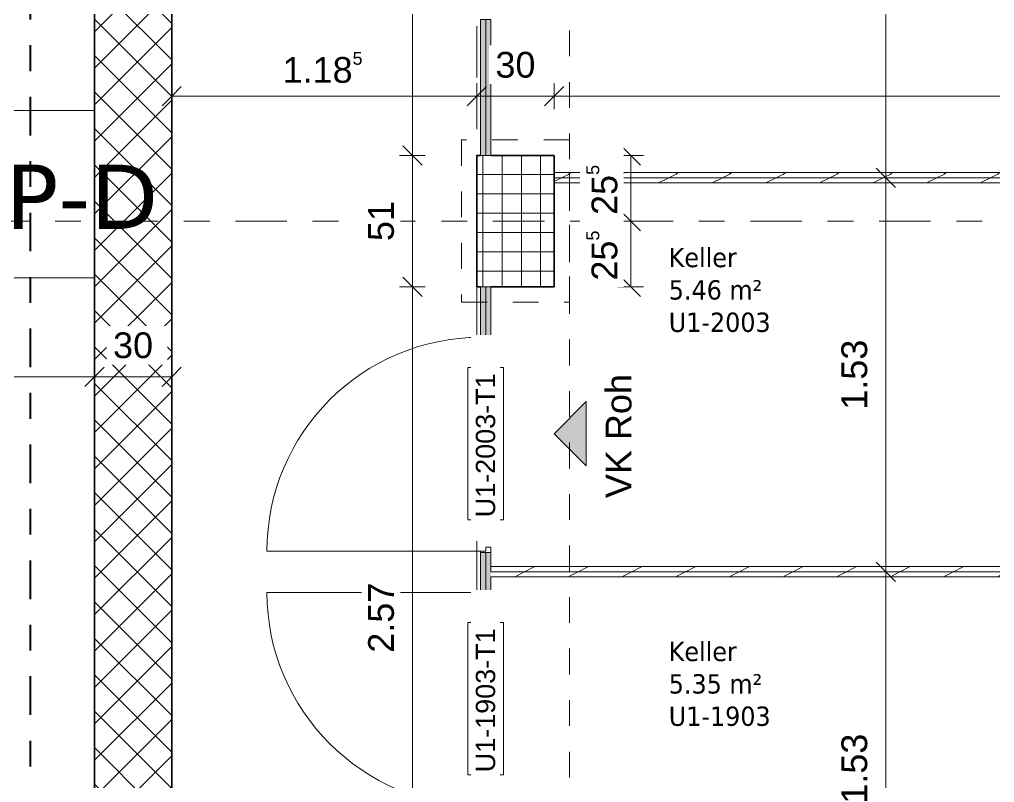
# Model space of a CAD drawing. Header units: metres. Extents: x -85.4 to -16.9, y -4 to 38.1.
# Drawn here: x -32.999 to -29.212, y 1.692 to 4.654 of the extents above; entities that cross this region are included whole.
import ezdxf

# ---------------------------------------------------------------- set-up
doc = ezdxf.new("R2010")
doc.units = ezdxf.units.M
for name, pattern in [('_Rasterlinie_', [0.375, 0.2, -0.05, 0.075, -0.05]), ('Strichpunkt - Fein', [0.2, 0.1, -0.05, 0, -0.05]), ('Strichpunkt - Mittel', [0.35, 0.15, -0.1, 0, -0.1])]:
    doc.linetypes.add(name, pattern=pattern)
for name, color, linetype, lineweight in [('A-____-____-DIMS', 7, 'Continuous', 5), ('A-____-____-DIMS-50', 7, 'Continuous', 5), ('A-____-NOTE-TEXT', 7, 'Continuous', 9), ('A-AREA-____-IDEN', 7, 'Continuous', 5), ('A-DOOR-____-IDEN', 7, 'Continuous', 5), ('A-DOOR-____-OTLN', 7, 'Continuous', 9), ('A-DOOR-FRAM-MCUT', 7, 'Continuous', 9), ('A-DOOR-OPNG-OTLN', 7, 'Continuous', 9), ('A-FLOR-____-OVHD', 7, 'Strichpunkt - Fein', 9), ('A-WALL-____-MCUT', 7, 'Continuous', 35), ('A-WALL-____-PATT', 7, 'Continuous', 35), ('A-WALL-FNSH-MCUT', 7, 'Continuous', 35), ('C-PRKG-____-OTLN', 7, 'Continuous', 9), ('S-COLS-____-MCUT', 7, 'Continuous', 35), ('S-COLS-____-OTLN', 7, 'Continuous', 9), ('S-GRID-____-OTLN', 7, 'Continuous', 5)]:
    doc.layers.add(name, color=color, linetype=linetype, lineweight=lineweight)
doc.layers.add('A-____-MATC-OTLN', color=7, linetype='Strichpunkt - Mittel', lineweight=40, true_color=0x0080ff)
doc.layers.add('S-GRID-____-IDEN', color=7, linetype='Continuous', lineweight=9, true_color=0x5555aa)
doc.styles.add('Arial_1', font='arial.ttf', dxfattribs={"height": 0.075})
doc.styles.add('Arial_2', font='arial.ttf', dxfattribs={"height": 0.1})
doc.styles.add('Verdana_2', font='verdana.ttf', dxfattribs={"width": 0.9, "height": 0.075})
doc.styles.add('Verdana_B', font='verdana.ttf', dxfattribs={"height": 0.25})
doc.dimstyles.new('SUB_Rohbau_fein', dxfattribs={"dimscale": 0.3048, "dimtxt": 0.102026, "dimasz": 0.246063, "dimexe": 0.164042, "dimexo": 0.0625, "dimgap": 0.123031, "dimtad": 1, "dimrnd": 0.005, "dimzin": 0, "dimdsep": 46, "dimtxsty": 'Arial_2', "dimblk1": 'OBLIQUE', "dimblk2": 'OBLIQUE', "dimsah": 1, "dimcen": 0.09, "dimazin": 0, "dimtfac": 1, "dimtdec": 4, "dimtix": 1, "dimtmove": 0, "dimatfit": 3, "dimfxl": 0.164042, "dimfxlon": 1, "dimtvp": 1, "dimtfill": 1, "dimtolj": 1, "dimtzin": 0, "dimarcsym": 2})
doc.dimstyles.new('SUB_Rohbau_fein_2', dxfattribs={"dimscale": 0.3048, "dimtxt": 0.102026, "dimasz": 0.246063, "dimexe": 0.164042, "dimexo": 0.0625, "dimgap": 0.123031, "dimtad": 1, "dimdec": 1, "dimlfac": 100, "dimrnd": 0.5, "dimdsep": 46, "dimtxsty": 'Arial_2', "dimblk1": 'OBLIQUE', "dimblk2": 'OBLIQUE', "dimsah": 1, "dimcen": 0.09, "dimazin": 0, "dimtfac": 1, "dimtdec": 4, "dimtix": 1, "dimtmove": 0, "dimatfit": 3, "dimfxl": 0.164042, "dimfxlon": 1, "dimtvp": 1, "dimtfill": 1, "dimtolj": 1, "dimtzin": 0, "dimarcsym": 2})
pattern_1 = [(216.87, (-1.417, -0.46398), (0.624749256, 0.416501116), [0.10412, -0.93712]), (206.565, (-1.292, -0.52646), (-0.20825414, -0.2082493), [0.23283, -0.23283]), (198.435, (-1.292, -0.63058), (-0.41650024, -0.20824584), [0.13171, -0.52684])]

# ---------------------------------------------------------------- blocks, each defined once
blk = doc.blocks.new('PP_Parkplatz - 3520 x 5000-V19--01_UG_OK_FFB_AF_lo')
at = {"layer": 'C-PRKG-____-OTLN', "color": 253, "true_color": 0x999999}
for p, q in [((-32.708, 3.6516), (-37.7021, 3.6516)), ((-37.7021, 3.6516), (-32.708, 3.6516)), ((-32.708, 3.6515), (-37.7021, 3.6515))]:
    blk.add_line(p, q, dxfattribs=at)
blk = doc.blocks.new('TU DF 1 - Rahmenstock - stumpf einschlagend - 800x1900 Kellerabteil-41621821--01_UG_OK_FFB_AF_lo')
at = {"layer": 'A-DOOR-FRAM-MCUT', "color": 253, "true_color": 0x999999}
for p, q in [((-0.42, 0.02), (-0.4, 0.02)), ((-0.42, -0.02), (-0.42, 0.02)), ((-0.4, 0.02), (-0.4, 0)), ((0.4, 0.02), (0.42, 0.02)), ((0.4, 0), (0.4, 0.02)), ((0.42, 0.02), (0.42, -0.02)), ((-0.415, -0.02), (-0.42, -0.02)), ((-0.415, 0), (-0.415, -0.02)), ((-0.4, 0), (-0.415, 0)), ((0.415, 0), (0.4, 0)), ((0.415, -0.02), (0.415, 0)), ((0.42, -0.02), (0.415, -0.02))]:
    blk.add_line(p, q, dxfattribs=at)
at = {"layer": 'A-DOOR-OPNG-OTLN', "color": 253, "true_color": 0x999999}
blk.add_line((0.415, -0.02), (0.415, -0.85), dxfattribs=at)
blk.add_arc((0.415, -0.02), 0.83, 180, 270, dxfattribs=at)
blk = doc.blocks.new('TU DF 1 - Rahmenstock - stumpf einschlagend - 800x1900 Kellerabteil-41621819--01_UG_OK_FFB_AF_lo')
at = {"layer": 'A-DOOR-FRAM-MCUT', "color": 253, "true_color": 0x999999}
for p, q in [((-0.415, 0.02), (-0.42, 0.02)), ((-0.42, 0.02), (-0.42, -0.02)), ((-0.415, 0), (-0.415, 0.02)), ((-0.4, 0), (-0.415, 0)), ((-0.4, -0.02), (-0.4, 0)), ((0.415, 0), (0.4, 0)), ((0.4, 0), (0.4, -0.02)), ((0.42, 0.02), (0.415, 0.02)), ((0.415, 0.02), (0.415, 0)), ((0.42, -0.02), (0.42, 0.02)), ((-0.42, -0.02), (-0.4, -0.02)), ((0.4, -0.02), (0.42, -0.02))]:
    blk.add_line(p, q, dxfattribs=at)
at = {"layer": 'A-DOOR-OPNG-OTLN', "color": 253, "true_color": 0x999999}
blk.add_line((0.415, 0.02), (0.415, 0.85), dxfattribs=at)
blk.add_arc((0.415, 0.02), 0.83, 90, 180, dxfattribs=at)
blk = doc.blocks.new('PP_Parkplatz - 3975 x 5000-V23--01_UG_OK_FFB_AF_lo')
at = {"layer": 'C-PRKG-____-OTLN', "color": 253, "true_color": 0x999999}
for p, q in [((-32.708, 4.3014), (-32.708, 6.1832)), ((-32.708, 6.1832), (-32.708, 4.3014)), ((-32.708, 4.3014), (-37.708, 4.3014)), ((-37.708, 4.3014), (-32.708, 4.3014)), ((-32.708, 4.3014), (-37.708, 4.3014))]:
    blk.add_line(p, q, dxfattribs=at)
blk = doc.blocks.new('BE_Pfeil_mit_Text - BE_Pfeil_mit_Text-17793732--01_UG_OK_FFB_AF_lo')
at = {"layer": 'A-____-NOTE-TEXT', "lineweight": 5}
blk.add_hatch(color=256, dxfattribs=at).paths.add_polyline_path([(-0.0025, -0.0025), (0, 0), (0.0025, -0.0025)])
for p, q in [((0, 0), (-0.0025, -0.0025)), ((0.0025, -0.0025), (0, 0)), ((-0.0025, -0.0025), (0.0025, -0.0025))]:
    blk.add_line(p, q, dxfattribs=at)
blk = doc.blocks.new('DIMBLOCK120--01_UG_OK_FFB_AF_lo')
at = {"layer": 'A-____-____-DIMS-50'}
for p, q in [((-31.473, 9.9766), (-31.5105, 10.0141)), ((-31.473, 9.9766), (-31.523, 9.9766)), ((-31.473, 9.9766), (-31.473, 4.1266)), ((-31.473, 9.9766), (-31.4355, 9.9391)), ((-31.473, 9.9766), (-31.423, 9.9766)), ((-31.473, 4.1266), (-31.5105, 4.1641)), ((-31.473, 4.1266), (-31.523, 4.1266)), ((-31.473, 4.1266), (-31.4355, 4.0891)), ((-31.473, 4.1266), (-31.423, 4.1266))]:
    blk.add_line(p, q, dxfattribs=at)
at = {"layer": 'A-____-____-DIMS-50', "color": 0, "insert": (-31.645, 6.9159), "char_height": 0.1, "width": 0.325653, "attachment_point": 1, "rotation": 90, "line_spacing_factor": 0.941778, "style": 'Arial_2', "bg_fill": 3, "box_fill_scale": 1.25, "bg_fill_color": 256, "bg_fill_true_color": 13158600, "bg_fill_transparency": 0}
blk.add_mtext('5.85', dxfattribs=at)
blk = doc.blocks.new('_Oblique')
at = {"color": 0, "linetype": 'ByBlock', "lineweight": -2}
blk.add_line((-0.5, -0.5), (0.5, 0.5), dxfattribs=at)
blk = doc.blocks.new('DIMBLOCK121--01_UG_OK_FFB_AF_lo')
at = {"layer": 'A-____-____-DIMS-50'}
for p, q in [((-31.473, 4.1266), (-31.5105, 4.1641)), ((-31.473, 4.1266), (-31.523, 4.1266)), ((-31.473, 4.1266), (-31.473, 3.6166)), ((-31.473, 4.1266), (-31.4355, 4.0891)), ((-31.473, 4.1266), (-31.423, 4.1266)), ((-31.473, 3.6166), (-31.5105, 3.6541)), ((-31.473, 3.6166), (-31.523, 3.6166)), ((-31.473, 3.6166), (-31.4355, 3.5791)), ((-31.473, 3.6166), (-31.423, 3.6166))]:
    blk.add_line(p, q, dxfattribs=at)
at = {"layer": 'A-____-____-DIMS-50', "color": 0, "insert": (-31.645, 3.794), "char_height": 0.1, "width": 0.186088, "attachment_point": 1, "rotation": 90, "line_spacing_factor": 0.941778, "style": 'Arial_2', "bg_fill": 3, "box_fill_scale": 1.25, "bg_fill_color": 256, "bg_fill_true_color": 13158600, "bg_fill_transparency": 0}
blk.add_mtext('51', dxfattribs=at)
blk = doc.blocks.new('DIMBLOCK122--01_UG_OK_FFB_AF_lo')
at = {"layer": 'A-____-____-DIMS-50'}
for p, q in [((-31.473, 3.6166), (-31.5105, 3.6541)), ((-31.473, 3.6166), (-31.523, 3.6166)), ((-31.473, 3.6166), (-31.473, 1.0466)), ((-31.473, 3.6166), (-31.4355, 3.5791)), ((-31.473, 3.6166), (-31.423, 3.6166)), ((-31.473, 1.0466), (-31.5105, 1.0841)), ((-31.473, 1.0466), (-31.523, 1.0466)), ((-31.473, 1.0466), (-31.4355, 1.0091)), ((-31.473, 1.0466), (-31.423, 1.0466))]:
    blk.add_line(p, q, dxfattribs=at)
at = {"layer": 'A-____-____-DIMS-50', "color": 0, "insert": (-31.645, 2.1959), "char_height": 0.1, "width": 0.325653, "attachment_point": 1, "rotation": 90, "line_spacing_factor": 0.941778, "style": 'Arial_2', "bg_fill": 3, "box_fill_scale": 1.25, "bg_fill_color": 256, "bg_fill_true_color": 13158600, "bg_fill_transparency": 0}
blk.add_mtext('2.57', dxfattribs=at)
blk = doc.blocks.new('DIMBLOCK149--01_UG_OK_FFB_AF_lo')
at = {"layer": 'A-____-____-DIMS-50'}
for p, q in [((-32.408, 4.3566), (-32.408, 4.4066)), ((-32.408, 4.3566), (-32.3705, 4.3941)), ((-31.223, 4.3566), (-31.223, 4.4066)), ((-31.223, 4.3566), (-31.1855, 4.3941)), ((-32.408, 4.3566), (-32.4455, 4.3191)), ((-32.408, 4.3566), (-31.223, 4.3566)), ((-32.408, 4.3566), (-32.408, 4.3066)), ((-31.223, 4.3566), (-31.2605, 4.3191)), ((-31.223, 4.3566), (-31.223, 4.3066))]:
    blk.add_line(p, q, dxfattribs=at)
at = {"layer": 'A-____-____-DIMS-50', "color": 0, "insert": (-31.9772, 4.5286), "char_height": 0.1, "width": 0.388091, "attachment_point": 1, "line_spacing_factor": 0.941778, "style": 'Arial_2', "bg_fill": 3, "box_fill_scale": 1.25, "bg_fill_color": 256, "bg_fill_true_color": 13158600, "bg_fill_transparency": 0}
blk.add_mtext('1.18\\A2\\H0.5x;\\S5^  ;\\H2x;', dxfattribs=at)
blk = doc.blocks.new('DIMBLOCK150--01_UG_OK_FFB_AF_lo')
at = {"layer": 'A-____-____-DIMS-50'}
for p, q in [((-31.223, 4.3566), (-31.223, 4.4066)), ((-31.223, 4.3566), (-31.1855, 4.3941)), ((-30.923, 4.3566), (-30.923, 4.4066)), ((-30.923, 4.3566), (-30.8855, 4.3941)), ((-31.223, 4.3566), (-31.2605, 4.3191)), ((-31.223, 4.3566), (-30.923, 4.3566)), ((-31.223, 4.3566), (-31.223, 4.3066)), ((-30.923, 4.3566), (-30.9605, 4.3191)), ((-30.923, 4.3566), (-30.923, 4.3066))]:
    blk.add_line(p, q, dxfattribs=at)
at = {"layer": 'A-____-____-DIMS-50', "color": 0, "insert": (-31.1506, 4.5286), "char_height": 0.1, "width": 0.186088, "attachment_point": 1, "line_spacing_factor": 0.941778, "style": 'Arial_2', "bg_fill": 3, "box_fill_scale": 1.25, "bg_fill_color": 256, "bg_fill_true_color": 13158600, "bg_fill_transparency": 0}
blk.add_mtext('30', dxfattribs=at)
blk = doc.blocks.new('DIMBLOCK151--01_UG_OK_FFB_AF_lo')
at = {"layer": 'A-____-____-DIMS-50'}
for p, q in [((-30.923, 4.3566), (-30.923, 4.4066)), ((-30.923, 4.3566), (-30.8855, 4.3941)), ((-19.938, 4.3566), (-19.938, 4.4066)), ((-19.938, 4.3566), (-19.9005, 4.3941)), ((-30.923, 4.3566), (-30.9605, 4.3191)), ((-30.923, 4.3566), (-19.938, 4.3566)), ((-30.923, 4.3566), (-30.923, 4.3066)), ((-19.938, 4.3566), (-19.9755, 4.3191)), ((-19.938, 4.3566), (-19.938, 4.3066))]:
    blk.add_line(p, q, dxfattribs=at)
at = {"layer": 'A-____-____-DIMS-50', "color": 0, "insert": (-25.631, 4.5286), "char_height": 0.1, "width": 0.481134, "attachment_point": 1, "line_spacing_factor": 0.941778, "style": 'Arial_2', "bg_fill": 3, "box_fill_scale": 1.25, "bg_fill_color": 256, "bg_fill_true_color": 13158600, "bg_fill_transparency": 0}
blk.add_mtext('10.98\\A2\\H0.5x;\\S5^  ;\\H2x;', dxfattribs=at)
blk = doc.blocks.new('DIMBLOCK424--01_UG_OK_FFB_AF_lo')
at = {"layer": 'A-____-____-DIMS-50'}
for p, q in [((-36.508, 3.2675), (-36.508, 3.3175)), ((-36.508, 3.2675), (-36.4705, 3.305)), ((-32.708, 3.2675), (-32.708, 3.3175)), ((-32.708, 3.2675), (-32.6705, 3.305)), ((-36.508, 3.2675), (-36.5455, 3.23)), ((-36.508, 3.2675), (-32.708, 3.2675)), ((-36.508, 3.2675), (-36.508, 3.2175)), ((-32.708, 3.2675), (-32.7455, 3.23)), ((-32.708, 3.2675), (-32.708, 3.2175))]:
    blk.add_line(p, q, dxfattribs=at)
at = {"layer": 'A-____-____-DIMS-50', "color": 0, "insert": (-34.7437, 3.4396), "char_height": 0.1, "width": 0.325653, "attachment_point": 1, "line_spacing_factor": 0.941778, "style": 'Arial_2', "bg_fill": 3, "box_fill_scale": 1.25, "bg_fill_color": 256, "bg_fill_true_color": 13158600, "bg_fill_transparency": 0}
blk.add_mtext('3.80', dxfattribs=at)
blk = doc.blocks.new('DIMBLOCK425--01_UG_OK_FFB_AF_lo')
at = {"layer": 'A-____-____-DIMS-50'}
for p, q in [((-32.708, 3.2675), (-32.708, 3.3175)), ((-32.708, 3.2675), (-32.6705, 3.305)), ((-32.408, 3.2675), (-32.408, 3.3175)), ((-32.408, 3.2675), (-32.3705, 3.305)), ((-32.708, 3.2675), (-32.7455, 3.23)), ((-32.708, 3.2675), (-32.408, 3.2675)), ((-32.708, 3.2675), (-32.708, 3.2175)), ((-32.408, 3.2675), (-32.4455, 3.23)), ((-32.408, 3.2675), (-32.408, 3.2175))]:
    blk.add_line(p, q, dxfattribs=at)
at = {"layer": 'A-____-____-DIMS-50', "color": 0, "insert": (-32.6356, 3.4396), "char_height": 0.1, "width": 0.186088, "attachment_point": 1, "line_spacing_factor": 0.941778, "style": 'Arial_2', "bg_fill": 3, "box_fill_scale": 1.25, "bg_fill_color": 256, "bg_fill_true_color": 13158600, "bg_fill_transparency": 0}
blk.add_mtext('30', dxfattribs=at)
blk = doc.blocks.new('DIMBLOCK488--01_UG_OK_FFB_AF_lo')
at = {"layer": 'A-____-____-DIMS-50'}
for p, q in [((-29.6347, 5.5693), (-29.6722, 5.6068)), ((-29.6347, 5.5693), (-29.6847, 5.5693)), ((-29.6347, 5.5693), (-29.6347, 4.0397)), ((-29.6347, 5.5693), (-29.5972, 5.5318)), ((-29.6347, 5.5693), (-29.5847, 5.5693)), ((-29.6347, 4.0397), (-29.6722, 4.0772)), ((-29.6347, 4.0397), (-29.6847, 4.0397)), ((-29.6347, 4.0397), (-29.5972, 4.0022)), ((-29.6347, 4.0397), (-29.5847, 4.0397))]:
    blk.add_line(p, q, dxfattribs=at)
at = {"layer": 'A-____-____-DIMS-50', "color": 0, "insert": (-29.8068, 4.6688), "char_height": 0.1, "width": 0.325653, "attachment_point": 1, "rotation": 90, "line_spacing_factor": 0.941778, "style": 'Arial_2', "bg_fill": 3, "box_fill_scale": 1.25, "bg_fill_color": 256, "bg_fill_true_color": 13158600, "bg_fill_transparency": 0}
blk.add_mtext('1.53', dxfattribs=at)
blk = doc.blocks.new('DIMBLOCK489--01_UG_OK_FFB_AF_lo')
at = {"layer": 'A-____-____-DIMS-50'}
for p, q in [((-29.6347, 4.0397), (-29.6722, 4.0772)), ((-29.6347, 4.0397), (-29.6847, 4.0397)), ((-29.6347, 4.0397), (-29.6347, 2.5102)), ((-29.6347, 4.0397), (-29.5972, 4.0022)), ((-29.6347, 4.0397), (-29.5847, 4.0397)), ((-29.6347, 2.5102), (-29.6722, 2.5477)), ((-29.6347, 2.5102), (-29.6847, 2.5102)), ((-29.6347, 2.5102), (-29.5972, 2.4727)), ((-29.6347, 2.5102), (-29.5847, 2.5102))]:
    blk.add_line(p, q, dxfattribs=at)
at = {"layer": 'A-____-____-DIMS-50', "color": 0, "insert": (-29.8068, 3.1393), "char_height": 0.1, "width": 0.325653, "attachment_point": 1, "rotation": 90, "line_spacing_factor": 0.941778, "style": 'Arial_2', "bg_fill": 3, "box_fill_scale": 1.25, "bg_fill_color": 256, "bg_fill_true_color": 13158600, "bg_fill_transparency": 0}
blk.add_mtext('1.53', dxfattribs=at)
blk = doc.blocks.new('DIMBLOCK490--01_UG_OK_FFB_AF_lo')
at = {"layer": 'A-____-____-DIMS-50'}
for p, q in [((-29.6347, 2.5102), (-29.6722, 2.5477)), ((-29.6347, 2.5102), (-29.6847, 2.5102)), ((-29.6347, 2.5102), (-29.6347, 0.9806)), ((-29.6347, 2.5102), (-29.5972, 2.4727)), ((-29.6347, 2.5102), (-29.5847, 2.5102)), ((-29.6347, 0.9806), (-29.6722, 1.0181)), ((-29.6347, 0.9806), (-29.6847, 0.9806)), ((-29.6347, 0.9806), (-29.5972, 0.9431)), ((-29.6347, 0.9806), (-29.5847, 0.9806))]:
    blk.add_line(p, q, dxfattribs=at)
at = {"layer": 'A-____-____-DIMS-50', "color": 0, "insert": (-29.8068, 1.6097), "char_height": 0.1, "width": 0.325653, "attachment_point": 1, "rotation": 90, "line_spacing_factor": 0.941778, "style": 'Arial_2', "bg_fill": 3, "box_fill_scale": 1.25, "bg_fill_color": 256, "bg_fill_true_color": 13158600, "bg_fill_transparency": 0}
blk.add_mtext('1.53', dxfattribs=at)
blk = doc.blocks.new('DIMBLOCK553--01_UG_OK_FFB_AF_lo')
at = {"layer": 'A-____-____-DIMS-50'}
for p, q in [((-30.6253, 4.1266), (-30.6628, 4.1641)), ((-30.6253, 4.1266), (-30.6753, 4.1266)), ((-30.6253, 4.1266), (-30.6253, 3.8716)), ((-30.6253, 4.1266), (-30.5878, 4.0891)), ((-30.6253, 4.1266), (-30.5753, 4.1266)), ((-30.6253, 3.8716), (-30.6628, 3.9091)), ((-30.6253, 3.8716), (-30.6753, 3.8716)), ((-30.6253, 3.8716), (-30.5878, 3.8341)), ((-30.6253, 3.8716), (-30.5753, 3.8716))]:
    blk.add_line(p, q, dxfattribs=at)
at = {"layer": 'A-____-____-DIMS-50', "color": 0, "insert": (-30.7973, 3.8955), "char_height": 0.1, "width": 0.248525, "attachment_point": 1, "rotation": 90, "line_spacing_factor": 0.941778, "style": 'Arial_2', "bg_fill": 3, "box_fill_scale": 1.25, "bg_fill_color": 256, "bg_fill_true_color": 13158600, "bg_fill_transparency": 0}
blk.add_mtext('25\\A2\\H0.5x;\\S5^  ;\\H2x;', dxfattribs=at)
blk = doc.blocks.new('DIMBLOCK554--01_UG_OK_FFB_AF_lo')
at = {"layer": 'A-____-____-DIMS-50'}
for p, q in [((-30.6253, 3.8716), (-30.6628, 3.9091)), ((-30.6253, 3.8716), (-30.6753, 3.8716)), ((-30.6253, 3.8716), (-30.6253, 3.6166)), ((-30.6253, 3.8716), (-30.5878, 3.8341)), ((-30.6253, 3.8716), (-30.5753, 3.8716)), ((-30.6253, 3.6166), (-30.6628, 3.6541)), ((-30.6253, 3.6166), (-30.6753, 3.6166)), ((-30.6253, 3.6166), (-30.5878, 3.5791)), ((-30.6253, 3.6166), (-30.5753, 3.6166))]:
    blk.add_line(p, q, dxfattribs=at)
at = {"layer": 'A-____-____-DIMS-50', "color": 0, "insert": (-30.7973, 3.6405), "char_height": 0.1, "width": 0.248525, "attachment_point": 1, "rotation": 90, "line_spacing_factor": 0.941778, "style": 'Arial_2', "bg_fill": 3, "box_fill_scale": 1.25, "bg_fill_color": 256, "bg_fill_true_color": 13158600, "bg_fill_transparency": 0}
blk.add_mtext('25\\A2\\H0.5x;\\S5^  ;\\H2x;', dxfattribs=at)

msp = doc.modelspace()

# ---------------------------------------------------------------- hatches: boundary and pattern name
at = {"layer": 'A-WALL-____-PATT', "lineweight": 9}
h = msp.add_hatch(dxfattribs=at)
h.set_pattern_fill('FP_1', color=256, style=0, pattern_type=2)
h.set_pattern_definition([(45, (-1.5, -0.67223), (-0.07071068, 0.07071068), []), (135, (-1.5, -0.67223), (-0.07071068, -0.07071068), [])])
h.paths.add_polyline_path([(-32.708, -2.3534), (-32.408, -2.3534), (-32.408, 16.2216), (-32.708, 16.2216), (-32.708, -0.7739)])
at = {"layer": 'A-WALL-____-PATT', "lineweight": 9, "true_color": 0xc3b7ad}
h = msp.add_hatch(dxfattribs=at)
h.set_pattern_fill('FP_4', color=9, style=0, pattern_type=2)
h.set_pattern_definition(pattern_1)
h.paths.add_polyline_path([(-31.188, -0.5689), (-31.188, -0.4739), (-31.208, -0.4739), (-31.208, -0.5689)])
h.paths.add_polyline_path([(-31.188, 0.3661), (-31.188, 0.5366), (-31.208, 0.5366), (-31.208, 0.3661)])
h.paths.add_polyline_path([(-31.188, 1.0466), (-31.188, 1.5952), (-31.208, 1.5952), (-31.208, 1.0466)])
h.paths.add_polyline_path([(-31.208, 2.4352), (-31.188, 2.4352), (-31.188, 2.5852), (-31.208, 2.5852)])
h.paths.add_polyline_path([(-31.208, 3.4252), (-31.188, 3.4252), (-31.188, 3.6166), (-31.208, 3.6166)])
h.paths.add_polyline_path([(-31.208, 4.1266), (-31.188, 4.1266), (-31.188, 4.6543), (-31.208, 4.6543), (-31.208, 4.3887)])
h.paths.add_polyline_path([(-31.188, 5.4943), (-31.188, 5.6443), (-31.208, 5.6443), (-31.208, 5.4943)])
h.paths.add_polyline_path([(-31.188, 6.4843), (-31.188, 7.7134), (-31.208, 7.7134), (-31.208, 6.4843)])
h.paths.add_polyline_path([(-31.188, 8.5534), (-31.188, 8.7034), (-31.208, 8.7034), (-31.208, 8.5534)])
h.paths.add_polyline_path([(-31.188, 9.5434), (-31.188, 9.9766), (-31.208, 9.9766), (-31.208, 9.5434)])
h.paths.add_polyline_path([(-31.188, 10.4866), (-31.188, 10.7725), (-31.208, 10.7725), (-31.208, 10.4866)])
h.paths.add_polyline_path([(-31.208, 11.6125), (-31.188, 11.6125), (-31.188, 11.7575), (-31.208, 11.7575)])
h.paths.add_polyline_path([(-31.188, 12.5975), (-31.188, 13.0566), (-31.208, 13.0566), (-31.208, 12.5975)])
h.paths.add_polyline_path([(-31.208, 13.5666), (-31.188, 13.5666), (-31.188, 13.8416), (-31.208, 13.8416)])
h.paths.add_polyline_path([(-31.208, 14.6816), (-31.188, 14.6816), (-31.188, 14.7516), (-31.208, 14.7516), (-31.208, 14.714)])
h = msp.add_hatch(dxfattribs=at)
h.set_pattern_fill('FP_4', color=9, style=0, pattern_type=2)
h.set_pattern_definition(pattern_1)
h.paths.add_polyline_path([(-31.168, -0.5489), (-31.168, -0.4739), (-31.188, -0.4739), (-31.188, -0.5489)])
h.paths.add_polyline_path([(-31.168, 0.3661), (-31.168, 0.5366), (-31.188, 0.5366), (-31.188, 0.3661)])
h.paths.add_polyline_path([(-31.168, 1.0466), (-31.168, 1.5952), (-31.188, 1.5952), (-31.188, 1.0466)])
h.paths.add_polyline_path([(-31.168, 2.4352), (-31.168, 2.5852), (-31.188, 2.5852), (-31.188, 2.4352)])
h.paths.add_polyline_path([(-31.168, 3.4252), (-31.168, 3.6166), (-31.188, 3.6166), (-31.188, 3.4252)])
h.paths.add_polyline_path([(-31.188, 4.1266), (-31.168, 4.1266), (-31.168, 4.6543), (-31.188, 4.6543), (-31.188, 4.3887)])
h.paths.add_polyline_path([(-31.188, 5.4943), (-31.168, 5.4943), (-31.168, 5.6443), (-31.188, 5.6443)])
h.paths.add_polyline_path([(-31.168, 6.4843), (-31.168, 7.7134), (-31.188, 7.7134), (-31.188, 6.4843)])
h.paths.add_polyline_path([(-31.168, 8.5534), (-31.168, 8.7034), (-31.188, 8.7034), (-31.188, 8.5534)])
h.paths.add_polyline_path([(-31.168, 9.5434), (-31.168, 9.9766), (-31.188, 9.9766), (-31.188, 9.5434)])
h.paths.add_polyline_path([(-31.168, 10.4866), (-31.168, 10.7725), (-31.188, 10.7725), (-31.188, 10.4866)])
h.paths.add_polyline_path([(-31.168, 11.6125), (-31.168, 11.7575), (-31.188, 11.7575), (-31.188, 11.6125)])
h.paths.add_polyline_path([(-31.168, 12.5975), (-31.168, 13.0566), (-31.188, 13.0566), (-31.188, 12.5975)])
h.paths.add_polyline_path([(-31.168, 13.5666), (-31.168, 13.8416), (-31.188, 13.8416), (-31.188, 13.5666)])
h.paths.add_polyline_path([(-31.168, 14.6816), (-31.168, 14.7316), (-31.188, 14.7316), (-31.188, 14.6816)])
h = msp.add_hatch(dxfattribs=at)
h.set_pattern_fill('FP_4', color=9, style=0, pattern_type=2)
h.set_pattern_definition(pattern_1)
h.paths.add_polyline_path([(-30.923, 4.0397), (-23.448, 4.0397), (-23.448, 4.0597), (-30.923, 4.0597)])
h = msp.add_hatch(dxfattribs=at)
h.set_pattern_fill('FP_4', color=9, style=0, pattern_type=2)
h.set_pattern_definition(pattern_1)
h.paths.add_polyline_path([(-26.9972, 4.0197), (-23.448, 4.0197), (-23.448, 4.0397), (-30.923, 4.0397), (-30.923, 4.0197)])
h = msp.add_hatch(dxfattribs=at)
h.set_pattern_fill('FP_4', color=9, style=0, pattern_type=2)
h.set_pattern_definition(pattern_1)
h.paths.add_polyline_path([(-23.448, 2.5102), (-23.448, 2.5302), (-31.168, 2.5302), (-31.168, 2.5102), (-26.9972, 2.5102)])
h = msp.add_hatch(dxfattribs=at)
h.set_pattern_fill('FP_4', color=9, style=0, pattern_type=2)
h.set_pattern_definition(pattern_1)
h.paths.add_polyline_path([(-23.448, 2.4902), (-23.448, 2.5102), (-31.168, 2.5102), (-31.168, 2.4902), (-26.9972, 2.4902)])
at = {"layer": 'S-COLS-____-OTLN'}
h = msp.add_hatch(dxfattribs=at)
h.set_pattern_fill('FP_2', color=256, style=0, pattern_type=2)
h.set_pattern_definition([(0, (-1.5, -0.67223), (0, 0.075), []), (90, (-1.5, -0.67223), (-0.075, 5e-18), [])])
h.paths.add_polyline_path([(-30.923, 3.6166), (-30.923, 4.1266), (-31.223, 4.1266), (-31.223, 3.6166), (-31.1565, 3.6166)])

# ---------------------------------------------------------------- linework, layer by layer
at = {"layer": 'A-____-MATC-OTLN'}
msp.add_line((-32.958, 38.1043), (-32.958, -3.5132), dxfattribs=at)
at = {"layer": 'A-DOOR-____-IDEN', "flags": 128}
for points in [[(-31.2576, 2.7115), (-31.2576, 3.3035), (-31.1186, 3.3035), (-31.1186, 2.7115)], [(-31.2576, 1.7215), (-31.2576, 2.3135), (-31.1186, 2.3135), (-31.1186, 1.7215)]]:
    msp.add_lwpolyline(points, close=True, dxfattribs=at)
at = {"layer": 'A-FLOR-____-OVHD'}
for p, q in [((-30.863, 22.0116), (-30.863, -1.9934)), ((-30.863, 4.1866), (-31.283, 4.1866)), ((-31.283, 4.1866), (-31.283, 3.5566)), ((-30.863, 3.5566), (-30.863, 4.1866)), ((-31.283, 3.5566), (-30.863, 3.5566))]:
    msp.add_line(p, q, dxfattribs=at)
at = {"layer": 'A-WALL-____-MCUT'}
for p, q in [((-32.708, 16.6716), (-32.708, -2.3534)), ((-32.408, -2.0534), (-32.408, 16.2216))]:
    msp.add_line(p, q, dxfattribs=at)
at = {"layer": 'A-WALL-____-MCUT', "color": 253, "lineweight": 9, "true_color": 0x999999}
for p, q in [((-31.188, 4.1266), (-31.188, 4.6543)), ((-31.208, 4.1266), (-31.168, 4.1266)), ((-23.448, 4.0397), (-30.923, 4.0397)), ((-31.168, 3.6166), (-31.208, 3.6166)), ((-31.188, 3.4252), (-31.188, 3.6166)), ((-31.188, 2.4352), (-31.188, 2.5852)), ((-31.168, 2.5302), (-31.168, 2.5102)), ((-23.448, 2.5102), (-31.168, 2.5102))]:
    msp.add_line(p, q, dxfattribs=at)
at = {"layer": 'A-WALL-FNSH-MCUT', "color": 253, "lineweight": 9, "true_color": 0x999999}
for p, q in [((-31.208, 4.6543), (-31.208, 4.1266)), ((-31.168, 4.6543), (-31.208, 4.6543)), ((-31.168, 4.1266), (-31.168, 4.6543)), ((-23.448, 4.0597), (-30.923, 4.0597)), ((-30.923, 4.0597), (-30.923, 4.0197)), ((-30.923, 4.0197), (-23.448, 4.0197)), ((-31.208, 3.6166), (-31.208, 3.4252)), ((-31.168, 3.4252), (-31.168, 3.6166)), ((-31.208, 3.4252), (-31.168, 3.4252)), ((-31.208, 2.5852), (-31.208, 2.4352)), ((-31.168, 2.5852), (-31.208, 2.5852)), ((-31.168, 2.5302), (-31.168, 2.5852)), ((-23.448, 2.5302), (-31.168, 2.5302)), ((-31.168, 2.4352), (-31.168, 2.4902)), ((-31.168, 2.4902), (-23.448, 2.4902)), ((-31.208, 2.4352), (-31.168, 2.4352))]:
    msp.add_line(p, q, dxfattribs=at)
at = {"layer": 'S-COLS-____-MCUT'}
for p, q in [((-31.208, 4.1266), (-31.223, 4.1266)), ((-31.223, 4.1266), (-31.223, 3.6166)), ((-30.923, 4.1266), (-31.168, 4.1266)), ((-30.923, 3.6166), (-30.923, 4.1266)), ((-31.223, 3.6166), (-31.208, 3.6166)), ((-31.168, 3.6166), (-30.923, 3.6166))]:
    msp.add_line(p, q, dxfattribs=at)
at = {"layer": 'S-COLS-____-OTLN'}
for p, q in [((-31.188, 4.1266), (-31.208, 4.1266)), ((-31.168, 4.1266), (-31.188, 4.1266)), ((-31.208, 3.6166), (-31.188, 3.6166)), ((-31.188, 3.6166), (-31.168, 3.6166))]:
    msp.add_line(p, q, dxfattribs=at)
at = {"layer": 'S-GRID-____-OTLN', "color": 8, "linetype": '_Rasterlinie_', "true_color": 0x808080}
for p, q in [((-31.223, -3.5715), (-31.223, 26.6349)), ((-34.6604, 3.8716), (-17.3994, 3.8716))]:
    msp.add_line(p, q, dxfattribs=at)

# ---------------------------------------------------------------- block references
at = {"layer": 'A-____-NOTE-TEXT', "lineweight": 5, "xscale": 50, "yscale": 50, "zscale": 50, "rotation": 89.9999999999999}
msp.add_blockref('BE_Pfeil_mit_Text - BE_Pfeil_mit_Text-17793732--01_UG_OK_FFB_AF_lo', (-30.923, 3.0463), dxfattribs=at)
at = {"layer": 'A-DOOR-____-OTLN', "color": 253, "true_color": 0x999999}
for name, p, rotation in [('TU DF 1 - Rahmenstock - stumpf einschlagend - 800x1900 Kellerabteil-41621821--01_UG_OK_FFB_AF_lo', (-31.188, 3.0052), 270.0000000000001), ('TU DF 1 - Rahmenstock - stumpf einschlagend - 800x1900 Kellerabteil-41621819--01_UG_OK_FFB_AF_lo', (-31.188, 2.0152), 90.00000000000007)]:
    msp.add_blockref(name, p, dxfattribs=dict(at, rotation=rotation))
at = {"layer": 'C-PRKG-____-OTLN', "color": 253, "true_color": 0x999999}
for name in ['PP_Parkplatz - 3975 x 5000-V23--01_UG_OK_FFB_AF_lo', 'PP_Parkplatz - 3520 x 5000-V19--01_UG_OK_FFB_AF_lo']:
    msp.add_blockref(name, (0, 0), dxfattribs=at)

# ---------------------------------------------------------------- texts
at = {"layer": 'A-____-NOTE-TEXT', "lineweight": 5, "insert": (-30.7223, 2.7963), "char_height": 0.1, "width": 0.597257, "attachment_point": 1, "rotation": 90, "style": 'Arial_2', "bg_fill": 3, "box_fill_scale": 1.25, "bg_fill_color": 256, "bg_fill_true_color": 13158600, "bg_fill_transparency": 0}
msp.add_mtext('VK Roh', dxfattribs=at)
at = {"layer": 'A-AREA-____-IDEN', "color": 8, "true_color": 0x808080, "char_height": 0.075, "attachment_point": 1, "style": 'Verdana_2'}
for s, insert, width in [('Keller', (-30.4774, 3.7678), 0.331899), ('5.46 m²', (-30.4774, 3.6421), 0.472595), ('U1-2003', (-30.4774, 3.5164), 0.497848), ('Keller', (-30.4774, 2.2382), 0.331899), ('5.35 m²', (-30.4774, 2.1125), 0.472595), ('U1-1903', (-30.4774, 1.9869), 0.497848)]:
    msp.add_mtext(s, dxfattribs=dict(at, insert=insert, width=width))
at = {"layer": 'S-GRID-____-IDEN', "color": 8, "lineweight": 5, "true_color": 0x808080, "insert": (-33.0543, 4.0911), "char_height": 0.25, "width": 0.849789, "attachment_point": 1, "style": 'Verdana_B'}
msp.add_mtext('P-D', dxfattribs=at)

# ---------------------------------------------------------------- dimensions: what is measured, and where the dimension line sits
at = {"layer": 'A-____-____-DIMS'}
dim = msp.add_linear_dim(base=(-31.473, 4.1266), p1=(-31.423, 9.9766), p2=(-31.423, 4.1266), angle=90, dimstyle='SUB_Rohbau_fein', override={"dimpost": '<>', "dimfxl": 5.85}, dxfattribs=at)
dim.commit()
dim.dimension.update_dxf_attribs({"geometry": 'DIMBLOCK120--01_UG_OK_FFB_AF_lo', "text_midpoint": (-31.5616, 7.0516)})

# ---------------------------------------------------------------- next in the draw order: texts
at = {"layer": 'A-DOOR-____-IDEN', "char_height": 0.075, "width": 0.689451, "attachment_point": 1, "rotation": 90, "style": 'Arial_1', "bg_fill": 3, "box_fill_scale": 1.25, "bg_fill_color": 256, "bg_fill_true_color": 13158600, "bg_fill_transparency": 0}
for s, insert in [('U1-2003-T1', (-31.2267, 2.7215)), ('U1-1903-T1', (-31.2267, 1.7315))]:
    msp.add_mtext(s, dxfattribs=dict(at, insert=insert))

# ---------------------------------------------------------------- next in the draw order: dimensions: what is measured, and where the dimension line sits
at = {"layer": 'A-____-____-DIMS'}
for base, p1, p2, angle, text, dimstyle, override, picture, middle in [((-31.223, 4.3566), (-32.408, 4.4066), (-31.223, 4.4066), 0, '\\A1;1.18\\Q;{\\A1;{\\H0.5x;\\S5^ ;}}', 'SUB_Rohbau_fein', {"dimpost": '<>', "dimfxl": 1.185}, 'DIMBLOCK149--01_UG_OK_FFB_AF_lo', (-31.8155, 4.4451)), ((-30.6253, 3.8716), (-30.6753, 4.1266), (-30.5753, 3.8716), 90, '\\A1;25\\Q;{\\A1;{\\H0.5x;\\S5^ ;}}', 'SUB_Rohbau_fein_2', {"dimpost": '<>', "dimfxl": 0.273907}, 'DIMBLOCK553--01_UG_OK_FFB_AF_lo', (-30.7139, 3.9991))]:
    dim = msp.add_linear_dim(base=base, p1=p1, p2=p2, angle=angle, text=text, dimstyle=dimstyle, override=override, dxfattribs=at)
    dim.commit()
    dim.dimension.update_dxf_attribs({"geometry": picture, "text_midpoint": middle})
dim = msp.add_linear_dim(base=(-31.473, 3.6166), p1=(-31.423, 4.1266), p2=(-31.423, 3.6166), angle=90, dimstyle='SUB_Rohbau_fein_2', override={"dimpost": '<>', "dimfxl": 0.51}, dxfattribs=at)
dim.commit()
dim.dimension.update_dxf_attribs({"geometry": 'DIMBLOCK121--01_UG_OK_FFB_AF_lo', "text_midpoint": (-31.5616, 3.8716)})
dim = msp.add_linear_dim(base=(-32.708, 3.2675), p1=(-36.508, 3.3175), p2=(-32.708, 3.3175), dimstyle='SUB_Rohbau_fein', override={"dimpost": '<>', "dimfxl": 3.8}, dxfattribs=at)
dim.commit()
dim.dimension.update_dxf_attribs({"geometry": 'DIMBLOCK424--01_UG_OK_FFB_AF_lo', "text_midpoint": (-34.608, 3.3561)})

# ---------------------------------------------------------------- next in the draw order: dimensions: what is measured, and where the dimension line sits
for base, p1, p2, picture, middle in [((-30.923, 4.3566), (-31.223, 4.4066), (-30.923, 4.4066), 'DIMBLOCK150--01_UG_OK_FFB_AF_lo', (-31.073, 4.4451)), ((-32.408, 3.2675), (-32.708, 3.3175), (-32.408, 3.3175), 'DIMBLOCK425--01_UG_OK_FFB_AF_lo', (-32.558, 3.3561))]:
    dim = msp.add_linear_dim(base=base, p1=p1, p2=p2, dimstyle='SUB_Rohbau_fein_2', override={"dimpost": '<>', "dimfxl": 0.3}, dxfattribs=at)
    dim.commit()
    dim.dimension.update_dxf_attribs({"geometry": picture, "text_midpoint": middle})
dim = msp.add_linear_dim(base=(-30.6253, 3.6166), p1=(-30.5753, 3.8716), p2=(-30.6753, 3.6166), angle=90, text='\\A1;25\\Q;{\\A1;{\\H0.5x;\\S5^ ;}}', dimstyle='SUB_Rohbau_fein_2', override={"dimpost": '<>', "dimfxl": 0.273907}, dxfattribs=at)
dim.commit()
dim.dimension.update_dxf_attribs({"geometry": 'DIMBLOCK554--01_UG_OK_FFB_AF_lo', "text_midpoint": (-30.7139, 3.7441)})
dim = msp.add_linear_dim(base=(-31.473, 1.0466), p1=(-31.423, 3.6166), p2=(-31.423, 1.0466), angle=90, dimstyle='SUB_Rohbau_fein', override={"dimpost": '<>', "dimfxl": 2.57}, dxfattribs=at)
dim.commit()
dim.dimension.update_dxf_attribs({"geometry": 'DIMBLOCK122--01_UG_OK_FFB_AF_lo', "text_midpoint": (-31.5616, 2.3316)})

# ---------------------------------------------------------------- next in the draw order: dimensions: what is measured, and where the dimension line sits
dim = msp.add_linear_dim(base=(-19.938, 4.3566), p1=(-30.923, 4.4066), p2=(-19.938, 4.4066), text='\\A1;10.98\\Q;{\\A1;{\\H0.5x;\\S5^ ;}}', dimstyle='SUB_Rohbau_fein', override={"dimpost": '<>', "dimfxl": 10.985}, dxfattribs=at)
dim.commit()
dim.dimension.update_dxf_attribs({"geometry": 'DIMBLOCK151--01_UG_OK_FFB_AF_lo', "text_midpoint": (-25.4305, 4.4451)})

# ---------------------------------------------------------------- next in the draw order: dimensions: what is measured, and where the dimension line sits
dim = msp.add_linear_dim(base=(-29.6347, 4.0397), p1=(-29.5847, 5.5693), p2=(-29.5847, 4.0397), angle=90, dimstyle='SUB_Rohbau_fein', override={"dimpost": '<>', "dimfxl": 1.529546}, dxfattribs=at)
dim.commit()
dim.dimension.update_dxf_attribs({"geometry": 'DIMBLOCK488--01_UG_OK_FFB_AF_lo', "text_midpoint": (-29.7233, 4.8045)})

# ---------------------------------------------------------------- next in the draw order: dimensions: what is measured, and where the dimension line sits
dim = msp.add_linear_dim(base=(-29.6347, 2.5102), p1=(-29.5847, 4.0397), p2=(-29.5847, 2.5102), angle=90, dimstyle='SUB_Rohbau_fein', override={"dimpost": '<>', "dimfxl": 1.529546}, dxfattribs=at)
dim.commit()
dim.dimension.update_dxf_attribs({"geometry": 'DIMBLOCK489--01_UG_OK_FFB_AF_lo', "text_midpoint": (-29.7233, 3.275)})

# ---------------------------------------------------------------- next in the draw order: dimensions: what is measured, and where the dimension line sits
dim = msp.add_linear_dim(base=(-29.6347, 0.9806), p1=(-29.5847, 2.5102), p2=(-29.5847, 0.9806), angle=90, dimstyle='SUB_Rohbau_fein', override={"dimpost": '<>', "dimfxl": 1.529546}, dxfattribs=at)
dim.commit()
dim.dimension.update_dxf_attribs({"geometry": 'DIMBLOCK490--01_UG_OK_FFB_AF_lo', "text_midpoint": (-29.7233, 1.7454)})

doc.saveas('drawing.dxf')
